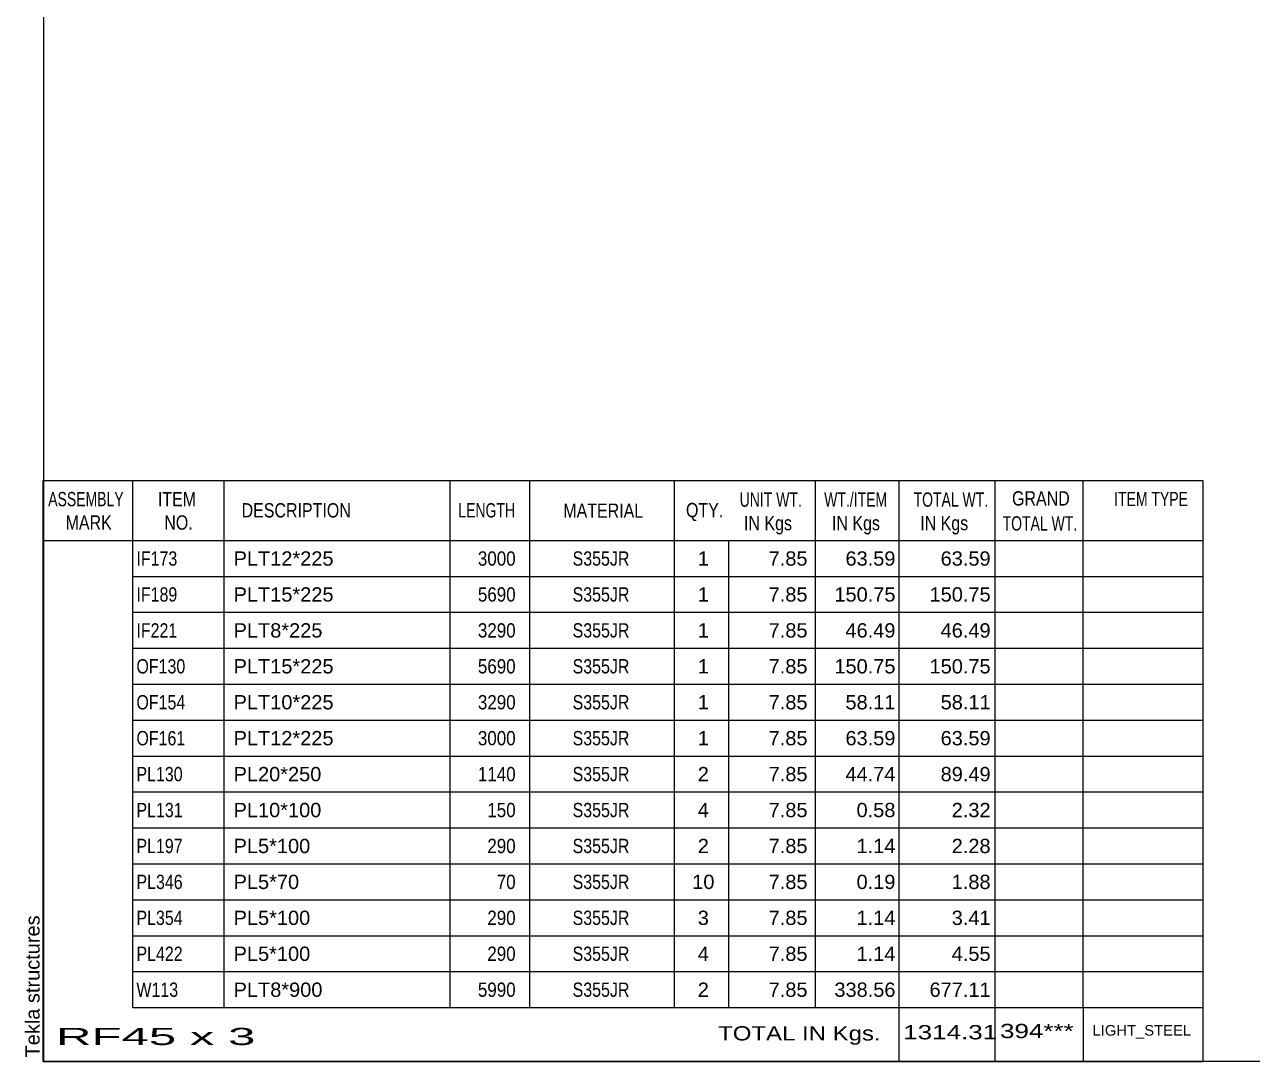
# Model space of a CAD drawing. Header units: millimetres. Extents: x 2 to 405, y 5 to 282.
# Drawn here: x 2.5 to 166.5, y 5 to 143.5 of the extents above; entities that cross this region are included whole.
import ezdxf

# ---------------------------------------------------------------- set-up
doc = ezdxf.new("R2010")
doc.units = ezdxf.units.MM
doc.styles.add('Arial', font='ARIAL.TTF', dxfattribs={"height": 0.2})

# ---------------------------------------------------------------- blocks, each defined once
blk = doc.blocks.new('Unknown-623473287-1210')
at = {"color": 5, "linetype": 'Continuous'}
for p, q in [((5, 282), (5, 5)), ((5, 5), (405, 5))]:
    blk.add_line(p, q, dxfattribs=at)
at = {"color": 174, "linetype": 'Continuous', "style": 'Arial'}
blk.add_text('Tekla structures', height=1.9102, rotation=90, dxfattribs=at).set_placement((4.5, 5.5))
blk = doc.blocks.new('CBS_BOM-623473287-4345')
at = {"color": 7, "linetype": 'Continuous'}
for p, q in [((4.97, 74.57), (4.97, 82.57)), ((4.97, 82.57), (159.89, 82.57)), ((16.97, 74.57), (16.97, 82.57)), ((29.16, 74.57), (29.16, 82.57)), ((59.32, 74.57), (59.32, 82.57)), ((70, 74.57), (70, 82.57)), ((89.32, 74.57), (89.32, 82.57)), ((108.12, 74.57), (108.12, 82.57)), ((119.33, 74.57), (119.33, 82.57)), ((132.12, 74.57), (132.12, 82.57)), ((143.87, 74.57), (143.87, 82.57)), ((159.89, 82.56), (159.89, 74.58)), ((4.97, 74.57), (159.89, 74.57)), ((4.97, 69.77), (4.97, 74.57)), ((16.97, 69.77), (16.97, 74.57)), ((29.16, 69.77), (29.16, 74.57)), ((59.32, 69.77), (59.32, 74.57)), ((70, 69.77), (70, 74.57)), ((89.32, 69.77), (89.32, 74.57)), ((96.58, 69.77), (96.58, 74.57)), ((108.12, 69.77), (108.12, 74.57)), ((119.33, 69.77), (119.33, 74.57)), ((132.12, 69.77), (132.12, 74.57)), ((143.89, 69.77), (143.89, 74.57)), ((159.89, 74.56), (159.89, 69.77)), ((4.97, 64.97), (4.97, 69.77)), ((16.97, 69.77), (159.89, 69.77)), ((16.97, 64.97), (16.97, 69.77)), ((29.16, 64.97), (29.16, 69.77)), ((59.32, 64.97), (59.32, 69.77)), ((70, 64.97), (70, 69.77)), ((89.32, 64.97), (89.32, 69.77)), ((96.58, 64.97), (96.58, 69.77)), ((108.12, 64.97), (108.12, 69.77)), ((119.33, 64.97), (119.33, 69.77)), ((132.12, 64.97), (132.12, 69.77)), ((143.89, 64.97), (143.89, 69.77)), ((159.89, 69.76), (159.89, 64.97)), ((4.97, 60.17), (4.97, 64.97)), ((16.97, 64.97), (159.89, 64.97)), ((16.97, 60.17), (16.97, 64.97)), ((29.16, 60.17), (29.16, 64.97)), ((59.32, 60.17), (59.32, 64.97)), ((70, 60.17), (70, 64.97)), ((89.32, 60.17), (89.32, 64.97)), ((96.58, 60.17), (96.58, 64.97)), ((108.12, 60.17), (108.12, 64.97)), ((119.33, 60.17), (119.33, 64.97)), ((132.12, 60.17), (132.12, 64.97)), ((143.89, 60.17), (143.89, 64.97)), ((159.89, 64.96), (159.89, 60.17)), ((4.97, 55.37), (4.97, 60.17)), ((16.97, 60.17), (159.89, 60.17)), ((16.97, 55.37), (16.97, 60.17)), ((29.16, 55.37), (29.16, 60.17)), ((59.32, 55.37), (59.32, 60.17)), ((70, 55.37), (70, 60.17)), ((89.32, 55.37), (89.32, 60.17)), ((96.58, 55.37), (96.58, 60.17)), ((108.12, 55.37), (108.12, 60.17)), ((119.33, 55.37), (119.33, 60.17)), ((132.12, 55.37), (132.12, 60.17)), ((143.89, 55.37), (143.89, 60.17)), ((159.89, 60.16), (159.89, 55.37)), ((4.97, 50.57), (4.97, 55.37)), ((16.97, 55.37), (159.89, 55.37)), ((16.97, 50.57), (16.97, 55.37)), ((29.16, 50.57), (29.16, 55.37)), ((59.32, 50.57), (59.32, 55.37)), ((70, 50.57), (70, 55.37)), ((89.32, 50.57), (89.32, 55.37)), ((96.58, 50.57), (96.58, 55.37)), ((108.12, 50.57), (108.12, 55.37)), ((119.33, 50.57), (119.33, 55.37)), ((132.12, 50.57), (132.12, 55.37)), ((143.89, 50.57), (143.89, 55.37)), ((159.89, 55.36), (159.89, 50.57)), ((4.97, 45.77), (4.97, 50.57)), ((16.97, 50.57), (159.89, 50.57)), ((16.97, 45.77), (16.97, 50.57)), ((29.16, 45.77), (29.16, 50.57)), ((59.32, 45.77), (59.32, 50.57)), ((70, 45.77), (70, 50.57)), ((89.32, 45.77), (89.32, 50.57)), ((96.58, 45.77), (96.58, 50.57)), ((108.12, 45.77), (108.12, 50.57)), ((119.33, 45.77), (119.33, 50.57)), ((132.12, 45.77), (132.12, 50.57)), ((143.89, 45.77), (143.89, 50.57)), ((159.89, 50.56), (159.89, 45.77)), ((4.97, 40.97), (4.97, 45.77)), ((16.97, 45.77), (159.89, 45.77)), ((16.97, 40.97), (16.97, 45.77)), ((29.16, 40.97), (29.16, 45.77)), ((59.32, 40.97), (59.32, 45.77)), ((70, 40.97), (70, 45.77)), ((89.32, 40.97), (89.32, 45.77)), ((96.58, 40.97), (96.58, 45.77)), ((108.12, 40.97), (108.12, 45.77)), ((119.33, 40.97), (119.33, 45.77)), ((132.12, 40.97), (132.12, 45.77)), ((143.89, 40.97), (143.89, 45.77)), ((159.89, 45.76), (159.89, 40.97)), ((4.97, 36.17), (4.97, 40.97)), ((16.97, 40.97), (159.89, 40.97)), ((16.97, 36.17), (16.97, 40.97)), ((29.16, 36.17), (29.16, 40.97)), ((59.32, 36.17), (59.32, 40.97)), ((70, 36.17), (70, 40.97)), ((89.32, 36.17), (89.32, 40.97)), ((96.58, 36.17), (96.58, 40.97)), ((108.12, 36.17), (108.12, 40.97)), ((119.33, 36.17), (119.33, 40.97)), ((132.12, 36.17), (132.12, 40.97)), ((143.89, 36.17), (143.89, 40.97)), ((159.89, 40.96), (159.89, 36.17)), ((4.97, 31.37), (4.97, 36.17)), ((16.97, 36.17), (159.89, 36.17)), ((16.97, 31.37), (16.97, 36.17)), ((29.16, 31.37), (29.16, 36.17)), ((59.32, 31.37), (59.32, 36.17)), ((70, 31.37), (70, 36.17)), ((89.32, 31.37), (89.32, 36.17)), ((96.58, 31.37), (96.58, 36.17)), ((108.12, 31.37), (108.12, 36.17)), ((119.33, 31.37), (119.33, 36.17)), ((132.12, 31.37), (132.12, 36.17)), ((143.89, 31.37), (143.89, 36.17)), ((159.89, 36.16), (159.89, 31.37)), ((4.97, 26.57), (4.97, 31.37)), ((16.97, 31.37), (159.89, 31.37)), ((16.97, 26.57), (16.97, 31.37)), ((29.16, 26.57), (29.16, 31.37)), ((59.32, 26.57), (59.32, 31.37)), ((70, 26.57), (70, 31.37)), ((89.32, 26.57), (89.32, 31.37)), ((96.58, 26.57), (96.58, 31.37)), ((108.12, 26.57), (108.12, 31.37)), ((119.33, 26.57), (119.33, 31.37)), ((132.12, 26.57), (132.12, 31.37)), ((143.89, 26.57), (143.89, 31.37)), ((159.89, 31.36), (159.89, 26.57)), ((4.97, 21.77), (4.97, 26.57)), ((16.97, 26.57), (159.89, 26.57)), ((16.97, 21.77), (16.97, 26.57)), ((29.16, 21.77), (29.16, 26.57)), ((59.32, 21.77), (59.32, 26.57)), ((70, 21.77), (70, 26.57)), ((89.32, 21.77), (89.32, 26.57)), ((96.58, 21.77), (96.58, 26.57)), ((108.12, 21.77), (108.12, 26.57)), ((119.33, 21.77), (119.33, 26.57)), ((132.12, 21.77), (132.12, 26.57)), ((143.89, 21.77), (143.89, 26.57)), ((159.89, 26.56), (159.89, 21.77)), ((4.97, 16.97), (4.97, 21.77)), ((16.97, 21.77), (159.89, 21.77)), ((16.97, 16.97), (16.97, 21.77)), ((29.16, 16.97), (29.16, 21.77)), ((59.32, 16.97), (59.32, 21.77)), ((70, 16.97), (70, 21.77)), ((89.32, 16.97), (89.32, 21.77)), ((96.58, 16.97), (96.58, 21.77)), ((108.12, 16.97), (108.12, 21.77)), ((119.33, 16.97), (119.33, 21.77)), ((132.12, 16.97), (132.12, 21.77)), ((143.89, 16.97), (143.89, 21.77)), ((159.89, 21.76), (159.89, 16.97)), ((4.97, 12.17), (4.97, 16.97)), ((16.97, 16.97), (159.89, 16.97)), ((16.97, 12.17), (16.97, 16.97)), ((29.16, 12.17), (29.16, 16.97)), ((59.32, 12.17), (59.32, 16.97)), ((70, 12.17), (70, 16.97)), ((89.32, 12.17), (89.32, 16.97)), ((96.58, 12.17), (96.58, 16.97)), ((108.12, 12.17), (108.12, 16.97)), ((119.33, 12.17), (119.33, 16.97)), ((132.12, 12.17), (132.12, 16.97)), ((143.89, 12.17), (143.89, 16.97)), ((159.89, 16.96), (159.89, 12.17)), ((4.97, 4.97), (4.97, 12.15)), ((16.97, 12.17), (159.89, 12.17)), ((119.33, 4.97), (119.33, 12.15)), ((132.12, 4.97), (132.12, 12.15)), ((143.93, 4.97), (143.93, 12.15)), ((159.89, 12.17), (159.89, 4.97)), ((4.97, 4.97), (159.89, 4.97))]:
    blk.add_line(p, q, dxfattribs=at)
at = {"color": 3, "linetype": 'Continuous', "style": 'Arial'}
for s, height, width, p in [('ASSEMBLY', 1.91, 0.7, (5.65, 79.14)), ('ITEM', 1.91, 0.8, (20.3, 79.14)), ('UNIT WT.', 1.91, 0.7, (98.01, 79.07)), ('WT./ITEM', 1.91, 0.7, (109.3, 79.07)), ('TOTAL WT.', 1.91, 0.7, (121.24, 79.07)), ('GRAND', 1.91, 0.8, (134.39, 79.23)), ('ITEM TYPE', 1.91, 0.7, (148.03, 79.15)), ('DESCRIPTION', 1.9102, 0.8, (31.48, 77.64)), ('LENGTH', 1.91, 0.7, (60.43, 77.64)), ('MATERIAL', 1.91, 0.8, (74.45, 77.59)), ('QTY.', 1.91, 0.8, (90.84, 77.67)), ('MARK', 1.91, 0.8, (7.97, 76.01)), ('NO.', 1.91, 0.8, (21.15, 76.01)), ('IN Kgs', 1.91, 0.8, (98.59, 75.93)), ('IN Kgs', 1.91, 0.8, (110.34, 75.93)), ('IN Kgs', 1.91, 0.8, (122.13, 75.93)), ('TOTAL WT.', 1.91, 0.7, (133.13, 75.89))]:
    blk.add_text(s, height=height, dxfattribs=dict(at, width=width)).set_placement(p)
at = {"color": 7, "linetype": 'Continuous', "style": 'Arial'}
for s, width, p in [('IF173', 0.8, (17.43, 71.2)), ('3000', 0.85, (63.04, 71.2)), ('S355JR', 0.8, (75.69, 71.2)), ('IF189', 0.8, (17.43, 66.4)), ('5690', 0.85, (63.04, 66.4)), ('S355JR', 0.8, (75.69, 66.4)), ('IF221', 0.8, (17.43, 61.6)), ('3290', 0.85, (63.04, 61.6)), ('S355JR', 0.8, (75.69, 61.6)), ('OF130', 0.8, (17.43, 56.8)), ('5690', 0.85, (63.04, 56.8)), ('S355JR', 0.8, (75.69, 56.8)), ('OF154', 0.8, (17.43, 52)), ('3290', 0.85, (63.04, 52)), ('S355JR', 0.8, (75.69, 52)), ('OF161', 0.8, (17.43, 47.2)), ('3000', 0.85, (63.04, 47.2)), ('S355JR', 0.8, (75.69, 47.2)), ('PL130', 0.8, (17.43, 42.4)), ('1140', 0.85, (63.04, 42.4)), ('S355JR', 0.8, (75.69, 42.4)), ('PL131', 0.8, (17.43, 37.6)), ('150', 0.85, (64.3, 37.6)), ('S355JR', 0.8, (75.69, 37.6)), ('PL197', 0.8, (17.43, 32.8)), ('290', 0.85, (64.3, 32.8)), ('S355JR', 0.8, (75.69, 32.8)), ('PL346', 0.8, (17.43, 28)), ('70', 0.85, (65.56, 28)), ('S355JR', 0.8, (75.69, 28)), ('PL354', 0.8, (17.43, 23.2)), ('290', 0.85, (64.3, 23.2)), ('S355JR', 0.8, (75.69, 23.2)), ('PL422', 0.8, (17.43, 18.4)), ('290', 0.85, (64.3, 18.4)), ('S355JR', 0.8, (75.69, 18.4)), ('W113', 0.8, (17.43, 13.6)), ('5990', 0.85, (63.04, 13.6)), ('S355JR', 0.8, (75.69, 13.6))]:
    blk.add_text(s, height=1.91, dxfattribs=dict(at, width=width)).set_placement(p)
for s, p in [('PLT12*225', (30.41, 71.2)), ('1', (92.41, 71.2)), ('7.85', (101.88, 71.2)), ('63.59', (112.14, 71.2)), ('63.59', (124.85, 71.2)), ('PLT15*225', (30.41, 66.4)), ('1', (92.41, 66.4)), ('7.85', (101.88, 66.4)), ('150.75', (110.66, 66.4)), ('150.75', (123.37, 66.4)), ('PLT8*225', (30.41, 61.6)), ('1', (92.41, 61.6)), ('7.85', (101.88, 61.6)), ('46.49', (112.14, 61.6)), ('46.49', (124.85, 61.6)), ('PLT15*225', (30.41, 56.8)), ('1', (92.41, 56.8)), ('7.85', (101.88, 56.8)), ('150.75', (110.66, 56.8)), ('150.75', (123.37, 56.8)), ('PLT10*225', (30.41, 52)), ('1', (92.41, 52)), ('7.85', (101.88, 52)), ('58.11', (112.14, 52)), ('58.11', (124.85, 52)), ('PLT12*225', (30.41, 47.2)), ('1', (92.41, 47.2)), ('7.85', (101.88, 47.2)), ('63.59', (112.14, 47.2)), ('63.59', (124.85, 47.2)), ('PL20*250', (30.41, 42.4)), ('2', (92.41, 42.4)), ('7.85', (101.88, 42.4)), ('44.74', (112.14, 42.4)), ('89.49', (124.85, 42.4)), ('PL10*100', (30.41, 37.6)), ('4', (92.41, 37.6)), ('7.85', (101.88, 37.6)), ('0.58', (113.62, 37.6)), ('2.32', (126.33, 37.6)), ('PL5*100', (30.41, 32.8)), ('2', (92.41, 32.8)), ('7.85', (101.88, 32.8)), ('1.14', (113.62, 32.8)), ('2.28', (126.33, 32.8)), ('PL5*70', (30.41, 28)), ('10', (91.67, 28)), ('7.85', (101.88, 28)), ('0.19', (113.62, 28)), ('1.88', (126.33, 28)), ('PL5*100', (30.41, 23.2)), ('3', (92.41, 23.2)), ('7.85', (101.88, 23.2)), ('1.14', (113.62, 23.2)), ('3.41', (126.33, 23.2)), ('PL5*100', (30.41, 18.4)), ('4', (92.41, 18.4)), ('7.85', (101.88, 18.4)), ('1.14', (113.62, 18.4)), ('4.55', (126.33, 18.4)), ('PLT8*900', (30.41, 13.6)), ('2', (92.41, 13.6)), ('7.85', (101.88, 13.6)), ('338.56', (110.66, 13.6)), ('677.11', (123.37, 13.6))]:
    blk.add_text(s, height=1.91, dxfattribs=at).set_placement(p)
at = {"color": 6, "linetype": 'Continuous', "style": 'Arial'}
for s, height, width, p in [('1314.31', 1.91, 1.3, (119.86, 7.92)), ('394***', 1.91, 1.3, (132.79, 8.08)), ('RF45 x 3', 2.292, 2.05, (6.69, 7.16)), ('TOTAL IN Kgs.', 1.9102, 1.2, (95.13, 7.77))]:
    blk.add_text(s, height=height, dxfattribs=dict(at, width=width)).set_placement(p)
blk.add_text('LIGHT_STEEL', height=1.4135, dxfattribs=at).set_placement((145.14, 8.42))

msp = doc.modelspace()

# ---------------------------------------------------------------- block references
for name in ['Unknown-623473287-1210', 'CBS_BOM-623473287-4345']:
    msp.add_blockref(name, (0, 0))

doc.saveas('drawing.dxf')
